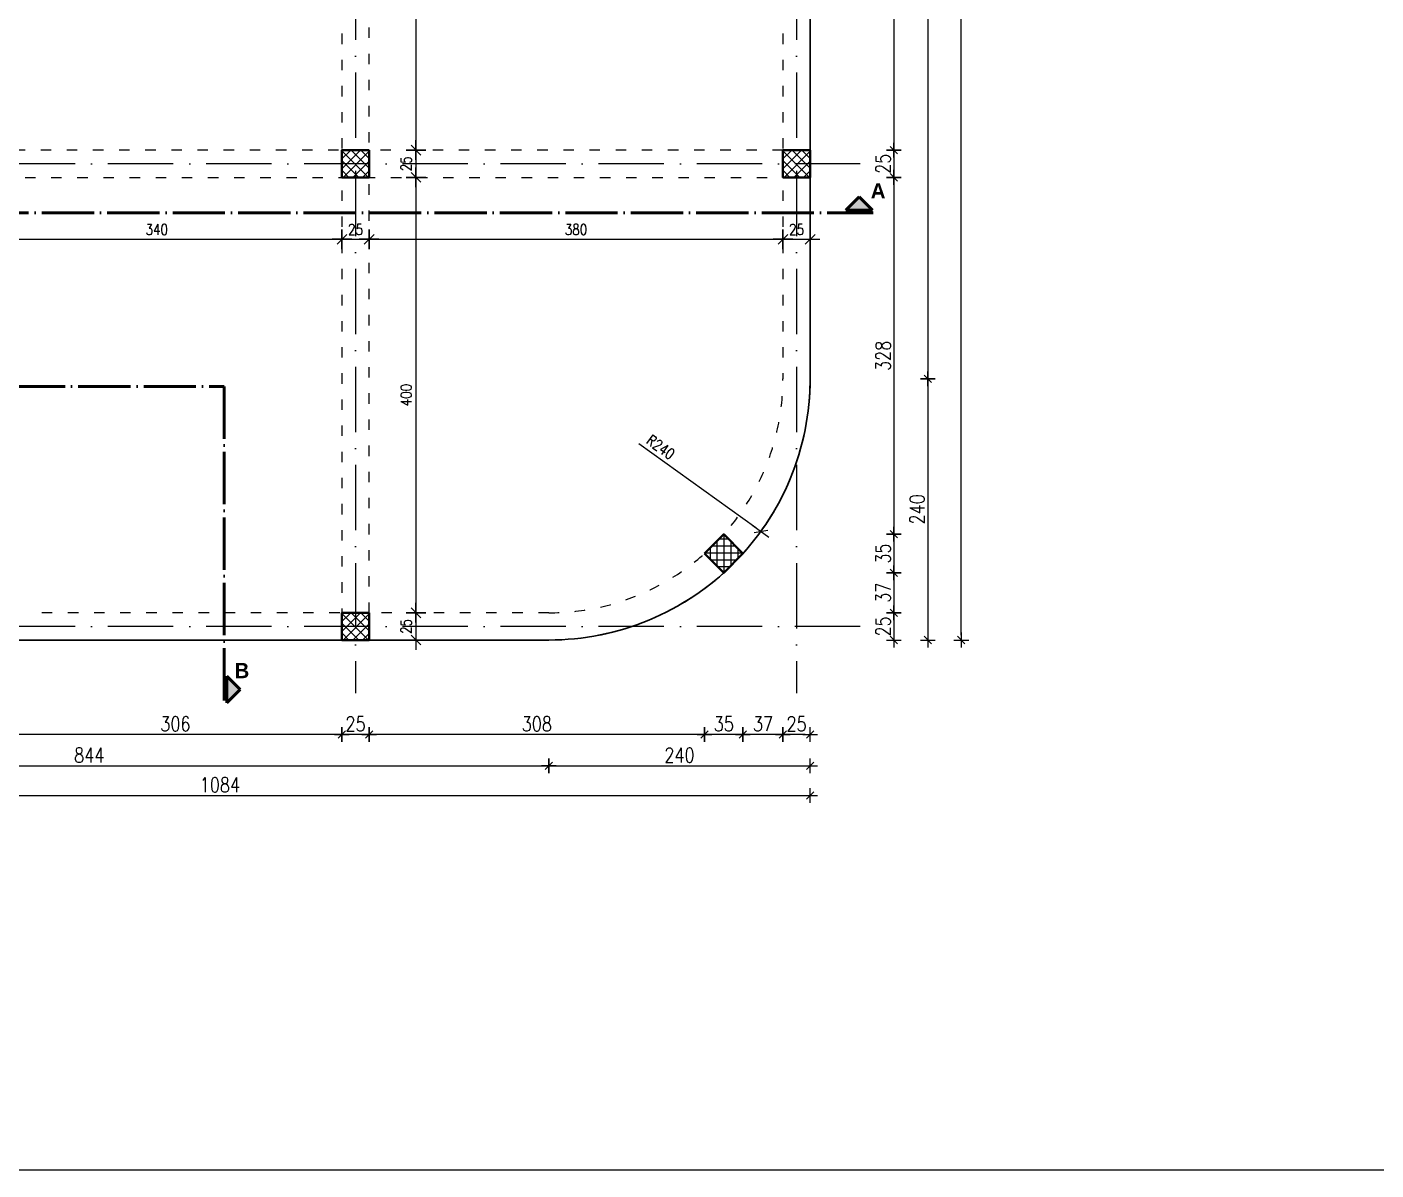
# Model space of a CAD drawing. Header units: metres. Extents: x 2674 to 33045, y -10854 to 2806.
# Drawn here: x 7434 to 8673, y 159 to 1209 of the extents above; entities that cross this region are included whole.
import ezdxf

# ---------------------------------------------------------------- set-up
doc = ezdxf.new("R2010")
doc.units = ezdxf.units.M
for name, pattern in [('ACAD_ISO03W100', [30, 12, -18]), ('ACAD_ISO04W100', [30, 24, -3, 0, -3]), ('ACAD_ISO10W100', [18, 12, -3, 0, -3])]:
    doc.linetypes.add(name, pattern=pattern)
doc.layers.add('2d hamdia', color=7, linetype='Continuous')
doc.styles.add('_DIM Romans 0.8', font='romans.shx', dxfattribs={"width": 0.8})
doc.styles.get("Standard").update_dxf_attribs({"font": 'arial.ttf'})
doc.dimstyles.new('50 jasht', dxfattribs={"dimscale": 15, "dimtxt": 0.9, "dimasz": 0.3, "dimexe": 1.25, "dimexo": 0.625, "dimgap": 0.2, "dimtad": 1, "dimdec": 0, "dimzin": 12, "dimdsep": 46, "dimtxsty": '_DIM Romans 0.8', "dimblk": '- Kosa Crta za DIM (Mala)', "dimcen": 1, "dimse1": 1, "dimse2": 1, "dimclrd": 256, "dimclrt": 256, "dimazin": 3, "dimtfac": 1, "dimtdec": 0, "dimtix": 1, "dimtmove": 0, "dimatfit": 3, "dimfxl": 1, "dimlwd": 0, "dimarcsym": 0})
doc.dimstyles.new('50 mrena', dxfattribs={"dimscale": 10, "dimtxt": 1, "dimasz": 0.6, "dimexe": 1.25, "dimexo": 0.625, "dimgap": 0.4, "dimtad": 1, "dimdec": 0, "dimzin": 12, "dimdsep": 46, "dimtxsty": '_DIM Romans 0.8', "dimblk": '- Kosa Crta za DIM (Mala)', "dimcen": 2.5, "dimse1": 1, "dimse2": 1, "dimclrd": 256, "dimclrt": 256, "dimadec": 0, "dimazin": 3, "dimtfac": 1, "dimtdec": 0, "dimtix": 1, "dimtmove": 0, "dimatfit": 3, "dimfxl": 1, "dimlwd": 15, "dimarcsym": 0})

# ---------------------------------------------------------------- blocks, each defined once
blk = doc.blocks.new('- Kosa Crta za DIM (Mala)')
for points in [[(-1.5, 0), (1.5, 0)], [(-0.75, -0.75), (0.75, 0.75)], [(0, -1.5), (0, 1.5)]]:
    blk.add_lwpolyline(points)
blk = doc.blocks.new('*D128')
at = {"lineweight": 0, "transparency": 16777216}
blk.add_line((8230.2, 1471.2), (8230.2, 1100.2), dxfattribs=at)
at = {"layer": 'Defpoints', "color": 0, "lineweight": 0, "transparency": 16777216}
for p in [(8153.3, 1475.7), (8153.3, 1095.7), (8230.2, 1095.7)]:
    blk.add_point(p, dxfattribs=at)
at = {"lineweight": 0, "transparency": 16777216, "xscale": 4.5, "yscale": 4.5, "zscale": 4.5}
for p, rotation in [((8230.2, 1475.7), 90), ((8230.2, 1095.7), 270)]:
    blk.add_blockref('- Kosa Crta za DIM (Mala)', p, dxfattribs=dict(at, rotation=rotation))
at = {"lineweight": 0, "transparency": 16777216, "insert": (8220.4, 1285.7), "char_height": 13.5, "attachment_point": 5, "rotation": 90, "style": '_DIM Romans 0.8'}
blk.add_mtext('380', dxfattribs=at)
blk = doc.blocks.new('*D129')
at = {"lineweight": 0, "transparency": 16777216}
blk.add_line((8230.2, 1091.2), (8230.2, 1075.2), dxfattribs=at)
at = {"layer": 'Defpoints', "color": 0, "lineweight": 0, "transparency": 16777216}
for p in [(8153.3, 1095.7), (8153.3, 1070.7), (8230.2, 1070.7)]:
    blk.add_point(p, dxfattribs=at)
at = {"lineweight": 0, "transparency": 16777216, "xscale": 4.5, "yscale": 4.5, "zscale": 4.5}
for p, rotation in [((8230.2, 1095.7), 90), ((8230.2, 1070.7), 270)]:
    blk.add_blockref('- Kosa Crta za DIM (Mala)', p, dxfattribs=dict(at, rotation=rotation))
at = {"lineweight": 0, "transparency": 16777216, "insert": (8220.4, 1083.2), "char_height": 13.5, "attachment_point": 5, "rotation": 90, "style": '_DIM Romans 0.8'}
blk.add_mtext('25', dxfattribs=at)
blk = doc.blocks.new('*D130')
at = {"lineweight": 0, "transparency": 16777216}
blk.add_line((8230.2, 1066.2), (8230.2, 747.3), dxfattribs=at)
at = {"layer": 'Defpoints', "color": 0, "lineweight": 0, "transparency": 16777216}
for p in [(8153.3, 1070.7), (8074, 742.8), (8230.2, 742.8)]:
    blk.add_point(p, dxfattribs=at)
at = {"lineweight": 0, "transparency": 16777216, "xscale": 4.5, "yscale": 4.5, "zscale": 4.5}
for p, rotation in [((8230.2, 1070.7), 90), ((8230.2, 742.8), 270)]:
    blk.add_blockref('- Kosa Crta za DIM (Mala)', p, dxfattribs=dict(at, rotation=rotation))
at = {"lineweight": 0, "transparency": 16777216, "insert": (8220.4, 906.7), "char_height": 13.5, "attachment_point": 5, "rotation": 90, "style": '_DIM Romans 0.8'}
blk.add_mtext('328', dxfattribs=at)
blk = doc.blocks.new('*D131')
at = {"lineweight": 0, "transparency": 16777216}
blk.add_line((8230.2, 738.3), (8230.2, 711.9), dxfattribs=at)
at = {"layer": 'Defpoints', "color": 0, "lineweight": 0, "transparency": 16777216}
for p in [(8074, 742.8), (8074, 707.4), (8230.2, 707.4)]:
    blk.add_point(p, dxfattribs=at)
at = {"lineweight": 0, "transparency": 16777216, "xscale": 4.5, "yscale": 4.5, "zscale": 4.5}
for p, rotation in [((8230.2, 742.8), 90), ((8230.2, 707.4), 270)]:
    blk.add_blockref('- Kosa Crta za DIM (Mala)', p, dxfattribs=dict(at, rotation=rotation))
at = {"lineweight": 0, "transparency": 16777216, "insert": (8220.4, 725.1), "char_height": 13.5, "attachment_point": 5, "rotation": 90, "style": '_DIM Romans 0.8'}
blk.add_mtext('35', dxfattribs=at)
blk = doc.blocks.new('*D132')
at = {"lineweight": 0, "transparency": 16777216}
blk.add_line((8230.2, 702.9), (8230.2, 675.2), dxfattribs=at)
at = {"layer": 'Defpoints', "color": 0, "lineweight": 0, "transparency": 16777216}
for p in [(8074, 707.4), (7748.3, 670.7), (8230.2, 670.7)]:
    blk.add_point(p, dxfattribs=at)
at = {"lineweight": 0, "transparency": 16777216, "xscale": 4.5, "yscale": 4.5, "zscale": 4.5}
for p, rotation in [((8230.2, 707.4), 90), ((8230.2, 670.7), 270)]:
    blk.add_blockref('- Kosa Crta za DIM (Mala)', p, dxfattribs=dict(at, rotation=rotation))
at = {"lineweight": 0, "transparency": 16777216, "insert": (8220.4, 689.1), "char_height": 13.5, "attachment_point": 5, "rotation": 90, "style": '_DIM Romans 0.8'}
blk.add_mtext('37', dxfattribs=at)
blk = doc.blocks.new('*D133')
at = {"lineweight": 0, "transparency": 16777216}
blk.add_line((8230.2, 666.2), (8230.2, 650.2), dxfattribs=at)
at = {"layer": 'Defpoints', "color": 0, "lineweight": 0, "transparency": 16777216}
for p in [(7748.3, 670.7), (7748.3, 645.7), (8230.2, 645.7)]:
    blk.add_point(p, dxfattribs=at)
at = {"lineweight": 0, "transparency": 16777216, "xscale": 4.5, "yscale": 4.5, "zscale": 4.5}
for p, rotation in [((8230.2, 670.7), 90), ((8230.2, 645.7), 270)]:
    blk.add_blockref('- Kosa Crta za DIM (Mala)', p, dxfattribs=dict(at, rotation=rotation))
at = {"lineweight": 0, "transparency": 16777216, "insert": (8220.4, 658.2), "char_height": 13.5, "attachment_point": 5, "rotation": 90, "style": '_DIM Romans 0.8'}
blk.add_mtext('25', dxfattribs=at)
blk = doc.blocks.new('*D134')
at = {"lineweight": 0, "transparency": 16777216}
blk.add_line((8261.4, 1871.2), (8261.4, 890.2), dxfattribs=at)
at = {"layer": 'Defpoints', "color": 0, "lineweight": 0, "transparency": 16777216}
for p in [(8153.3, 1875.7), (8153.3, 885.7), (8261.4, 885.7)]:
    blk.add_point(p, dxfattribs=at)
at = {"lineweight": 0, "transparency": 16777216, "xscale": 4.5, "yscale": 4.5, "zscale": 4.5}
for p, rotation in [((8261.4, 1875.7), 90), ((8261.4, 885.7), 270)]:
    blk.add_blockref('- Kosa Crta za DIM (Mala)', p, dxfattribs=dict(at, rotation=rotation))
at = {"lineweight": 0, "transparency": 16777216, "insert": (8251.6, 1380.7), "char_height": 13.5, "attachment_point": 5, "rotation": 90, "style": '_DIM Romans 0.8'}
blk.add_mtext('990', dxfattribs=at)
blk = doc.blocks.new('*D136')
at = {"lineweight": 0, "transparency": 16777216}
blk.add_line((8261.4, 881.2), (8261.4, 650.2), dxfattribs=at)
at = {"layer": 'Defpoints', "color": 0, "lineweight": 0, "transparency": 16777216}
for p in [(8153.3, 885.7), (7913.3, 645.7), (8261.4, 645.7)]:
    blk.add_point(p, dxfattribs=at)
at = {"lineweight": 0, "transparency": 16777216, "xscale": 4.5, "yscale": 4.5, "zscale": 4.5}
for p, rotation in [((8261.4, 885.7), 90), ((8261.4, 645.7), 270)]:
    blk.add_blockref('- Kosa Crta za DIM (Mala)', p, dxfattribs=dict(at, rotation=rotation))
at = {"lineweight": 0, "transparency": 16777216, "insert": (8251.6, 765.7), "char_height": 13.5, "attachment_point": 5, "rotation": 90, "style": '_DIM Romans 0.8'}
blk.add_mtext('240', dxfattribs=at)
blk = doc.blocks.new('*D137')
at = {"lineweight": 0, "transparency": 16777216}
blk.add_line((8292.1, 650.2), (8292.1, 1871.2), dxfattribs=at)
at = {"layer": 'Defpoints', "color": 0, "lineweight": 0, "transparency": 16777216}
for p in [(8153.3, 1875.7), (8292.1, 1875.7), (7913.3, 645.7)]:
    blk.add_point(p, dxfattribs=at)
at = {"lineweight": 0, "transparency": 16777216, "xscale": 4.5, "yscale": 4.5, "zscale": 4.5}
for p, rotation in [((8292.1, 1875.7), 90), ((8292.1, 645.7), 270)]:
    blk.add_blockref('- Kosa Crta za DIM (Mala)', p, dxfattribs=dict(at, rotation=rotation))
at = {"lineweight": 0, "transparency": 16777216, "insert": (8282.3, 1260.7), "char_height": 13.5, "attachment_point": 5, "rotation": 90, "style": '_DIM Romans 0.8'}
blk.add_mtext('1230', dxfattribs=at)
blk = doc.blocks.new('*D138')
at = {"lineweight": 0, "transparency": 16777216}
blk.add_line((8148.8, 558.8), (8132.8, 558.8), dxfattribs=at)
at = {"layer": 'Defpoints', "color": 0, "lineweight": 0, "transparency": 16777216}
for p in [(8128.3, 1070.7), (8153.3, 1070.7), (8128.3, 558.8)]:
    blk.add_point(p, dxfattribs=at)
at = {"lineweight": 0, "transparency": 16777216, "xscale": 4.5, "yscale": 4.5, "zscale": 4.5, "rotation": 180}
blk.add_blockref('- Kosa Crta za DIM (Mala)', (8128.3, 558.8), dxfattribs=at)
at = {"lineweight": 0, "transparency": 16777216, "xscale": 4.5, "yscale": 4.5, "zscale": 4.5}
blk.add_blockref('- Kosa Crta za DIM (Mala)', (8153.3, 558.8), dxfattribs=at)
at = {"lineweight": 0, "transparency": 16777216, "insert": (8140.8, 568.6), "char_height": 13.5, "attachment_point": 5, "style": '_DIM Romans 0.8'}
blk.add_mtext('25', dxfattribs=at)
blk = doc.blocks.new('*D139')
at = {"lineweight": 0, "transparency": 16777216}
blk.add_line((8123.8, 558.8), (8096.1, 558.8), dxfattribs=at)
at = {"layer": 'Defpoints', "color": 0, "lineweight": 0, "transparency": 16777216}
for p in [(8128.3, 1070.7), (8091.6, 725.1), (8091.6, 558.8)]:
    blk.add_point(p, dxfattribs=at)
at = {"lineweight": 0, "transparency": 16777216, "xscale": 4.5, "yscale": 4.5, "zscale": 4.5, "rotation": 180}
blk.add_blockref('- Kosa Crta za DIM (Mala)', (8091.6, 558.8), dxfattribs=at)
at = {"lineweight": 0, "transparency": 16777216, "xscale": 4.5, "yscale": 4.5, "zscale": 4.5}
blk.add_blockref('- Kosa Crta za DIM (Mala)', (8128.3, 558.8), dxfattribs=at)
at = {"lineweight": 0, "transparency": 16777216, "insert": (8110, 568.6), "char_height": 13.5, "attachment_point": 5, "style": '_DIM Romans 0.8'}
blk.add_mtext('37', dxfattribs=at)
blk = doc.blocks.new('*D140')
at = {"lineweight": 0, "transparency": 16777216}
blk.add_line((8087.1, 558.8), (8060.8, 558.8), dxfattribs=at)
at = {"layer": 'Defpoints', "color": 0, "lineweight": 0, "transparency": 16777216}
for p in [(8056.3, 725.1), (8091.6, 725.1), (8056.3, 558.8)]:
    blk.add_point(p, dxfattribs=at)
at = {"lineweight": 0, "transparency": 16777216, "xscale": 4.5, "yscale": 4.5, "zscale": 4.5, "rotation": 180}
blk.add_blockref('- Kosa Crta za DIM (Mala)', (8056.3, 558.8), dxfattribs=at)
at = {"lineweight": 0, "transparency": 16777216, "xscale": 4.5, "yscale": 4.5, "zscale": 4.5}
blk.add_blockref('- Kosa Crta za DIM (Mala)', (8091.6, 558.8), dxfattribs=at)
at = {"lineweight": 0, "transparency": 16777216, "insert": (8074, 568.6), "char_height": 13.5, "attachment_point": 5, "style": '_DIM Romans 0.8'}
blk.add_mtext('35', dxfattribs=at)
blk = doc.blocks.new('*D141')
at = {"lineweight": 0, "transparency": 16777216}
blk.add_line((8051.8, 558.8), (7752.8, 558.8), dxfattribs=at)
at = {"layer": 'Defpoints', "color": 0, "lineweight": 0, "transparency": 16777216}
for p in [(8056.3, 725.1), (7748.3, 645.7), (7748.3, 558.8)]:
    blk.add_point(p, dxfattribs=at)
at = {"lineweight": 0, "transparency": 16777216, "xscale": 4.5, "yscale": 4.5, "zscale": 4.5, "rotation": 180}
blk.add_blockref('- Kosa Crta za DIM (Mala)', (7748.3, 558.8), dxfattribs=at)
at = {"lineweight": 0, "transparency": 16777216, "xscale": 4.5, "yscale": 4.5, "zscale": 4.5}
blk.add_blockref('- Kosa Crta za DIM (Mala)', (8056.3, 558.8), dxfattribs=at)
at = {"lineweight": 0, "transparency": 16777216, "insert": (7902.3, 568.6), "char_height": 13.5, "attachment_point": 5, "style": '_DIM Romans 0.8'}
blk.add_mtext('308', dxfattribs=at)
blk = doc.blocks.new('*D142')
at = {"lineweight": 0, "transparency": 16777216}
blk.add_line((7743.8, 558.8), (7727.8, 558.8), dxfattribs=at)
at = {"layer": 'Defpoints', "color": 0, "lineweight": 0, "transparency": 16777216}
for p in [(7723.3, 645.7), (7748.3, 645.7), (7723.3, 558.8)]:
    blk.add_point(p, dxfattribs=at)
at = {"lineweight": 0, "transparency": 16777216, "xscale": 4.5, "yscale": 4.5, "zscale": 4.5, "rotation": 180}
blk.add_blockref('- Kosa Crta za DIM (Mala)', (7723.3, 558.8), dxfattribs=at)
at = {"lineweight": 0, "transparency": 16777216, "xscale": 4.5, "yscale": 4.5, "zscale": 4.5}
blk.add_blockref('- Kosa Crta za DIM (Mala)', (7748.3, 558.8), dxfattribs=at)
at = {"lineweight": 0, "transparency": 16777216, "insert": (7735.8, 568.6), "char_height": 13.5, "attachment_point": 5, "style": '_DIM Romans 0.8'}
blk.add_mtext('25', dxfattribs=at)
blk = doc.blocks.new('*D143')
at = {"lineweight": 0, "transparency": 16777216}
blk.add_line((7718.8, 558.8), (7422.1, 558.8), dxfattribs=at)
at = {"layer": 'Defpoints', "color": 0, "lineweight": 0, "transparency": 16777216}
for p in [(7417.6, 687.3), (7723.3, 645.7), (7417.6, 558.8)]:
    blk.add_point(p, dxfattribs=at)
at = {"lineweight": 0, "transparency": 16777216, "xscale": 4.5, "yscale": 4.5, "zscale": 4.5, "rotation": 180}
blk.add_blockref('- Kosa Crta za DIM (Mala)', (7417.6, 558.8), dxfattribs=at)
at = {"lineweight": 0, "transparency": 16777216, "xscale": 4.5, "yscale": 4.5, "zscale": 4.5}
blk.add_blockref('- Kosa Crta za DIM (Mala)', (7723.3, 558.8), dxfattribs=at)
at = {"lineweight": 0, "transparency": 16777216, "insert": (7570.4, 568.6), "char_height": 13.5, "attachment_point": 5, "style": '_DIM Romans 0.8'}
blk.add_mtext('306', dxfattribs=at)
blk = doc.blocks.new('*D149')
at = {"lineweight": 0, "transparency": 16777216}
blk.add_line((7073.8, 530.2), (7908.8, 530.2), dxfattribs=at)
at = {"layer": 'Defpoints', "color": 0, "lineweight": 0, "transparency": 16777216}
for p in [(7069.3, 645.7), (7913.3, 645.7), (7913.3, 530.2)]:
    blk.add_point(p, dxfattribs=at)
at = {"lineweight": 0, "transparency": 16777216, "xscale": 4.5, "yscale": 4.5, "zscale": 4.5, "rotation": 180}
blk.add_blockref('- Kosa Crta za DIM (Mala)', (7069.3, 530.2), dxfattribs=at)
at = {"lineweight": 0, "transparency": 16777216, "xscale": 4.5, "yscale": 4.5, "zscale": 4.5}
blk.add_blockref('- Kosa Crta za DIM (Mala)', (7913.3, 530.2), dxfattribs=at)
at = {"lineweight": 0, "transparency": 16777216, "insert": (7491.3, 540), "char_height": 13.5, "attachment_point": 5, "style": '_DIM Romans 0.8'}
blk.add_mtext('844', dxfattribs=at)
blk = doc.blocks.new('*D150')
at = {"lineweight": 0, "transparency": 16777216}
blk.add_line((7917.8, 530.2), (8148.8, 530.2), dxfattribs=at)
at = {"layer": 'Defpoints', "color": 0, "lineweight": 0, "transparency": 16777216}
for p in [(8153.3, 885.7), (7913.3, 645.7), (8153.3, 530.2)]:
    blk.add_point(p, dxfattribs=at)
at = {"lineweight": 0, "transparency": 16777216, "xscale": 4.5, "yscale": 4.5, "zscale": 4.5, "rotation": 180}
blk.add_blockref('- Kosa Crta za DIM (Mala)', (7913.3, 530.2), dxfattribs=at)
at = {"lineweight": 0, "transparency": 16777216, "xscale": 4.5, "yscale": 4.5, "zscale": 4.5}
blk.add_blockref('- Kosa Crta za DIM (Mala)', (8153.3, 530.2), dxfattribs=at)
at = {"lineweight": 0, "transparency": 16777216, "insert": (8033.3, 540), "char_height": 13.5, "attachment_point": 5, "style": '_DIM Romans 0.8'}
blk.add_mtext('240', dxfattribs=at)
blk = doc.blocks.new('*D151')
at = {"lineweight": 0, "transparency": 16777216}
blk.add_line((7073.8, 502.9), (8148.8, 502.9), dxfattribs=at)
at = {"layer": 'Defpoints', "color": 0, "lineweight": 0, "transparency": 16777216}
for p in [(8153.3, 885.7), (7069.3, 645.7), (8153.3, 502.9)]:
    blk.add_point(p, dxfattribs=at)
at = {"lineweight": 0, "transparency": 16777216, "xscale": 4.5, "yscale": 4.5, "zscale": 4.5, "rotation": 180}
blk.add_blockref('- Kosa Crta za DIM (Mala)', (7069.3, 502.9), dxfattribs=at)
at = {"lineweight": 0, "transparency": 16777216, "xscale": 4.5, "yscale": 4.5, "zscale": 4.5}
blk.add_blockref('- Kosa Crta za DIM (Mala)', (8153.3, 502.9), dxfattribs=at)
at = {"lineweight": 0, "transparency": 16777216, "insert": (7611.3, 512.7), "char_height": 13.5, "attachment_point": 5, "style": '_DIM Romans 0.8'}
blk.add_mtext('1084', dxfattribs=at)
blk = doc.blocks.new('*D174')
at = {"lineweight": 15, "transparency": 16777216}
blk.add_line((7791.3, 1469.7), (7791.3, 1101.7), dxfattribs=at)
at = {"layer": 'Defpoints', "color": 0, "lineweight": 0, "transparency": 16777216}
for p in [(7748.3, 1475.7), (7748.3, 1095.7), (7791.3, 1095.7)]:
    blk.add_point(p, dxfattribs=at)
at = {"lineweight": 15, "transparency": 16777216, "xscale": 6, "yscale": 6, "zscale": 6}
for p, rotation in [((7791.3, 1475.7), 90), ((7791.3, 1095.7), 270)]:
    blk.add_blockref('- Kosa Crta za DIM (Mala)', p, dxfattribs=dict(at, rotation=rotation))
at = {"lineweight": 0, "transparency": 16777216, "insert": (7782.3, 1285.7), "char_height": 10, "attachment_point": 5, "rotation": 90, "style": '_DIM Romans 0.8'}
blk.add_mtext('380', dxfattribs=at)
blk = doc.blocks.new('*D175')
at = {"lineweight": 15, "transparency": 16777216}
blk.add_line((7791.3, 1089.7), (7791.3, 1076.7), dxfattribs=at)
at = {"layer": 'Defpoints', "color": 0, "lineweight": 0, "transparency": 16777216}
for p in [(7748.3, 1095.7), (7748.3, 1070.7), (7791.3, 1070.7)]:
    blk.add_point(p, dxfattribs=at)
at = {"lineweight": 15, "transparency": 16777216, "xscale": 6, "yscale": 6, "zscale": 6}
for p, rotation in [((7791.3, 1095.7), 90), ((7791.3, 1070.7), 270)]:
    blk.add_blockref('- Kosa Crta za DIM (Mala)', p, dxfattribs=dict(at, rotation=rotation))
at = {"lineweight": 0, "transparency": 16777216, "insert": (7782.3, 1083.2), "char_height": 10, "attachment_point": 5, "rotation": 90, "style": '_DIM Romans 0.8'}
blk.add_mtext('25', dxfattribs=at)
blk = doc.blocks.new('*D176')
at = {"lineweight": 15, "transparency": 16777216}
blk.add_line((7791.3, 1064.7), (7791.3, 676.7), dxfattribs=at)
at = {"layer": 'Defpoints', "color": 0, "lineweight": 0, "transparency": 16777216}
for p in [(7748.3, 1070.7), (7748.3, 670.7), (7791.3, 670.7)]:
    blk.add_point(p, dxfattribs=at)
at = {"lineweight": 15, "transparency": 16777216, "xscale": 6, "yscale": 6, "zscale": 6}
for p, rotation in [((7791.3, 1070.7), 90), ((7791.3, 670.7), 270)]:
    blk.add_blockref('- Kosa Crta za DIM (Mala)', p, dxfattribs=dict(at, rotation=rotation))
at = {"lineweight": 0, "transparency": 16777216, "insert": (7782.3, 870.7), "char_height": 10, "attachment_point": 5, "rotation": 90, "style": '_DIM Romans 0.8'}
blk.add_mtext('400', dxfattribs=at)
blk = doc.blocks.new('*D177')
at = {"lineweight": 15, "transparency": 16777216}
blk.add_line((7791.3, 664.7), (7791.3, 651.7), dxfattribs=at)
at = {"layer": 'Defpoints', "color": 0, "lineweight": 0, "transparency": 16777216}
for p in [(7748.3, 670.7), (7748.3, 645.7), (7791.3, 645.7)]:
    blk.add_point(p, dxfattribs=at)
at = {"lineweight": 15, "transparency": 16777216, "xscale": 6, "yscale": 6, "zscale": 6}
for p, rotation in [((7791.3, 670.7), 90), ((7791.3, 645.7), 270)]:
    blk.add_blockref('- Kosa Crta za DIM (Mala)', p, dxfattribs=dict(at, rotation=rotation))
at = {"lineweight": 0, "transparency": 16777216, "insert": (7782.3, 658.2), "char_height": 10, "attachment_point": 5, "rotation": 90, "style": '_DIM Romans 0.8'}
blk.add_mtext('25', dxfattribs=at)
blk = doc.blocks.new('*D193')
at = {"lineweight": 15, "transparency": 16777216}
blk.add_line((7389.3, 1013.8), (7717.3, 1013.8), dxfattribs=at)
at = {"layer": 'Defpoints', "color": 0, "lineweight": 0, "transparency": 16777216}
for p in [(7383.3, 1070.7), (7723.3, 1070.7), (7723.3, 1013.8)]:
    blk.add_point(p, dxfattribs=at)
at = {"lineweight": 15, "transparency": 16777216, "xscale": 6, "yscale": 6, "zscale": 6, "rotation": 180}
blk.add_blockref('- Kosa Crta za DIM (Mala)', (7383.3, 1013.8), dxfattribs=at)
at = {"lineweight": 15, "transparency": 16777216, "xscale": 6, "yscale": 6, "zscale": 6}
blk.add_blockref('- Kosa Crta za DIM (Mala)', (7723.3, 1013.8), dxfattribs=at)
at = {"lineweight": 0, "transparency": 16777216, "insert": (7553.3, 1022.8), "char_height": 10, "attachment_point": 5, "style": '_DIM Romans 0.8'}
blk.add_mtext('340', dxfattribs=at)
blk = doc.blocks.new('*D194')
at = {"lineweight": 15, "transparency": 16777216}
blk.add_line((7729.3, 1013.8), (7742.3, 1013.8), dxfattribs=at)
at = {"layer": 'Defpoints', "color": 0, "lineweight": 0, "transparency": 16777216}
for p in [(7723.3, 1070.7), (7748.3, 1070.7), (7748.3, 1013.8)]:
    blk.add_point(p, dxfattribs=at)
at = {"lineweight": 15, "transparency": 16777216, "xscale": 6, "yscale": 6, "zscale": 6, "rotation": 180}
blk.add_blockref('- Kosa Crta za DIM (Mala)', (7723.3, 1013.8), dxfattribs=at)
at = {"lineweight": 15, "transparency": 16777216, "xscale": 6, "yscale": 6, "zscale": 6}
blk.add_blockref('- Kosa Crta za DIM (Mala)', (7748.3, 1013.8), dxfattribs=at)
at = {"lineweight": 0, "transparency": 16777216, "insert": (7735.8, 1022.8), "char_height": 10, "attachment_point": 5, "style": '_DIM Romans 0.8'}
blk.add_mtext('25', dxfattribs=at)
blk = doc.blocks.new('*D195')
at = {"lineweight": 15, "transparency": 16777216}
blk.add_line((7754.3, 1013.8), (8122.3, 1013.8), dxfattribs=at)
at = {"layer": 'Defpoints', "color": 0, "lineweight": 0, "transparency": 16777216}
for p in [(7748.3, 1070.7), (8128.3, 1070.7), (8128.3, 1013.8)]:
    blk.add_point(p, dxfattribs=at)
at = {"lineweight": 15, "transparency": 16777216, "xscale": 6, "yscale": 6, "zscale": 6, "rotation": 180}
blk.add_blockref('- Kosa Crta za DIM (Mala)', (7748.3, 1013.8), dxfattribs=at)
at = {"lineweight": 15, "transparency": 16777216, "xscale": 6, "yscale": 6, "zscale": 6}
blk.add_blockref('- Kosa Crta za DIM (Mala)', (8128.3, 1013.8), dxfattribs=at)
at = {"lineweight": 0, "transparency": 16777216, "insert": (7938.3, 1022.8), "char_height": 10, "attachment_point": 5, "style": '_DIM Romans 0.8'}
blk.add_mtext('380', dxfattribs=at)
blk = doc.blocks.new('*D196')
at = {"lineweight": 15, "transparency": 16777216}
blk.add_line((8134.3, 1013.8), (8147.3, 1013.8), dxfattribs=at)
at = {"layer": 'Defpoints', "color": 0, "lineweight": 0, "transparency": 16777216}
for p in [(8128.3, 1070.7), (8153.3, 1070.7), (8153.3, 1013.8)]:
    blk.add_point(p, dxfattribs=at)
at = {"lineweight": 15, "transparency": 16777216, "xscale": 6, "yscale": 6, "zscale": 6, "rotation": 180}
blk.add_blockref('- Kosa Crta za DIM (Mala)', (8128.3, 1013.8), dxfattribs=at)
at = {"lineweight": 15, "transparency": 16777216, "xscale": 6, "yscale": 6, "zscale": 6}
blk.add_blockref('- Kosa Crta za DIM (Mala)', (8153.3, 1013.8), dxfattribs=at)
at = {"lineweight": 0, "transparency": 16777216, "insert": (8140.8, 1022.8), "char_height": 10, "attachment_point": 5, "style": '_DIM Romans 0.8'}
blk.add_mtext('25', dxfattribs=at)
blk = doc.blocks.new('*D805')
at = {"lineweight": 15, "transparency": 16777216}
blk.add_line((7996, 826.2), (8103.3, 749), dxfattribs=at)
at = {"layer": 'Defpoints', "color": 0, "lineweight": 0, "transparency": 16777216}
for p in [(7913.3, 885.7), (8108.1, 745.5)]:
    blk.add_point(p, dxfattribs=at)
at = {"lineweight": 15, "transparency": 16777216, "xscale": 6, "yscale": 6, "zscale": 6, "rotation": 324.2611805015867}
blk.add_blockref('- Kosa Crta za DIM (Mala)', (8108.1, 745.5), dxfattribs=at)
at = {"lineweight": 0, "transparency": 16777216, "insert": (8016, 822.9), "char_height": 10, "attachment_point": 5, "rotation": 324.2612, "style": '_DIM Romans 0.8'}
blk.add_mtext('R240', dxfattribs=at)

msp = doc.modelspace()

# ---------------------------------------------------------------- hatches: boundary and pattern name
at = {"lineweight": 18}
for points in [[(8186, 1040.6), (8210.4, 1040.6), (8198.2, 1052.7)], [(7617.6, 612.4), (7617.6, 588), (7629.8, 600.2)]]:
    msp.add_hatch(color=15, dxfattribs=at).paths.add_polyline_path(points)
at = {"layer": '2d hamdia', "lineweight": 0}
h = msp.add_hatch(dxfattribs=at)
h.set_pattern_fill('ANSI37', color=26, scale=2, style=0)
h.set_pattern_definition([(45, (-3242.329, -790), (-4.490128, 4.490128), []), (135, (-3242.329, -790), (-4.490128, -4.490128), [])])
h.paths.add_polyline_path([(7748.3, 1095.7), (7723.3, 1095.7), (7723.3, 1070.7), (7748.3, 1070.7)])
h = msp.add_hatch(dxfattribs=at)
h.set_pattern_fill('ANSI37', color=26, scale=2, style=0)
h.set_pattern_definition([(45, (-2837.329, -790), (-4.490128, 4.490128), []), (135, (-2837.329, -790), (-4.490128, -4.490128), [])])
h.paths.add_polyline_path([(8153.3, 1095.7), (8128.3, 1095.7), (8128.3, 1070.7), (8153.3, 1070.7)])
h = msp.add_hatch(dxfattribs=at)
h.set_pattern_fill('ANSI37', color=26, scale=2, angle=135, style=0)
h.set_pattern_definition([(180, (17161.235, -5713.084), (-8e-14, -6.35), []), (270, (17161.235, -5713.084), (6.35, -8e-14), [])])
h.paths.add_polyline_path([(8056.3, 725.1), (8074, 707.4), (8091.6, 725.1), (8074, 742.8)])
h = msp.add_hatch(dxfattribs=at)
h.set_pattern_fill('ANSI37', color=26, scale=2, style=0)
h.set_pattern_definition([(45, (-3242.329, -1215), (-4.490128, 4.490128), []), (135, (-3242.329, -1215), (-4.490128, -4.490128), [])])
h.paths.add_polyline_path([(7748.3, 670.7), (7723.3, 670.7), (7723.3, 645.7), (7748.3, 645.7)])

# ---------------------------------------------------------------- linework, layer by layer
at = {"color": 124, "linetype": 'ACAD_ISO10W100', "lineweight": 25, "ltscale": 5}
for p, q in [((7735.8, 2067.9), (7735.8, 597)), ((8140.8, 2067.9), (8140.8, 597)), ((8199.2, 1083.2), (6840, 1083.2)), ((8199.2, 658.2), (6840, 658.2))]:
    msp.add_line(p, q, dxfattribs=at)
for p, q in [((8153.3, 885.7), (8153.3, 1875.7)), ((8128.3, 1070.7), (8128.3, 1095.7)), ((7723.3, 670.7), (7748.3, 670.7)), ((7473.3, 645.7), (7069.3, 645.7)), ((7468.3, 645.7), (7913.3, 645.7))]:
    msp.add_line(p, q)
at = {"color": 242, "linetype": 'ACAD_ISO03W100', "ltscale": 0.8}
for p, q in [((7723.3, 1850.7), (7723.3, 670.7)), ((7748.3, 670.7), (7748.3, 1850.7)), ((8128.3, 1850.7), (8128.3, 885.7)), ((8128.3, 1095.7), (7144.3, 1095.7)), ((7144.3, 1070.7), (8128.3, 1070.7)), ((7417.6, 687.3), (7434.1, 670.7)), ((7913.3, 670.7), (7434.1, 670.7))]:
    msp.add_line(p, q, dxfattribs=at)
at = {"color": 13, "linetype": 'ACAD_ISO04W100', "lineweight": 50, "ltscale": 2}
msp.add_line((7027, 1038), (8211.2, 1038), dxfattribs=at)
at = {"elevation": -574.7}
msp.add_lwpolyline([(6315, 158.8), (6315, 2258.8), (9285, 2258.8), (9285, 158.8), (6315, 158.8)], close=True, dxfattribs=at)
at = {"color": 13, "linetype": 'ACAD_ISO04W100', "lineweight": 50, "ltscale": 2}
msp.add_lwpolyline([(7615.1, 1928), (7615.1, 1553.4), (7180.7, 1553.4), (7180.7, 878.5), (7615.1, 878.5), (7615.1, 587.2)], dxfattribs=at)
at = {"lineweight": 30}
msp.add_lwpolyline([(8153.3, 1875.7), (8153.3, 885.7, -0.414214), (7913.3, 645.7), (7069.3, 645.7), (7069.3, 900.7), (7119.3, 900.7), (7119.3, 1475.7), (7014.3, 1475.7), (7014.3, 1875.7)], format="xyb", close=True, dxfattribs=at)
at = {"lineweight": 40}
for points in [[(7748.3, 1095.7), (7723.3, 1095.7), (7723.3, 1070.7), (7748.3, 1070.7)], [(8153.3, 1095.7), (8128.3, 1095.7), (8128.3, 1070.7), (8153.3, 1070.7)], [(8056.3, 725.1), (8074, 707.4), (8091.6, 725.1), (8074, 742.8)], [(7748.3, 670.7), (7723.3, 670.7), (7723.3, 645.7), (7748.3, 645.7)]]:
    msp.add_lwpolyline(points, close=True, dxfattribs=at)
at = {"color": 13, "linetype": 'ACAD_ISO04W100', "lineweight": 50, "ltscale": 2}
for points in [[(8186, 1040.6), (8210.4, 1040.6), (8198.2, 1052.7)], [(7617.6, 612.4), (7617.6, 588), (7629.8, 600.2)]]:
    msp.add_lwpolyline(points, close=True, dxfattribs=at)
msp.add_arc((7913.3, 885.7), 240, 270, 0)
at = {"color": 242, "linetype": 'ACAD_ISO03W100', "ltscale": 0.8}
msp.add_arc((7913.3, 885.7), 215, 270, 0, dxfattribs=at)

# ---------------------------------------------------------------- texts
at = {"char_height": 14, "attachment_point": 1}
for s, insert in [('\\pi-0.86665;{\\fEras Light ITC|b1|i0|c0|p34;\\C15;A}', (8209.8, 1065.3)), ('\\pi0.92653;{\\fEras Light ITC|b1|i0|c0|p34;\\C15;B}', (7623.8, 624.6))]:
    msp.add_mtext_dynamic_manual_height_columns(s, width=11.19, gutter_width=12.5, heights=[0], dxfattribs=dict(at, insert=insert))

# ---------------------------------------------------------------- dimensions: what is measured, and where the dimension line sits
at = {"lineweight": 0}
for base, p1, p2, picture, middle in [((8292.1, 1875.7), (7913.3, 645.7), (8153.3, 1875.7), '*D137', (8282.3, 1260.7)), ((8261.4, 885.7), (8153.3, 1875.7), (8153.3, 885.7), '*D134', (8251.6, 1380.7))]:
    dim = msp.add_linear_dim(base=base, p1=p1, p2=p2, angle=90, dimstyle='50 jasht', dxfattribs=at)
    dim.commit()
    dim.dimension.update_dxf_attribs({"geometry": picture, "text_midpoint": middle})
for base, p1, p2, dimstyle, picture, middle in [((7791.3, 1095.7), (7748.3, 1475.7), (7748.3, 1095.7), '50 mrena', '*D174', (7782.3, 1285.7)), ((8230.2, 1095.7), (8153.3, 1475.7), (8153.3, 1095.7), '50 jasht', '*D128', (8220.4, 1285.7)), ((7791.3, 1070.7), (7748.3, 1095.7), (7748.3, 1070.7), '50 mrena', '*D175', (7782.3, 1083.2)), ((8230.2, 1070.7), (8153.3, 1095.7), (8153.3, 1070.7), '50 jasht', '*D129', (8220.4, 1083.2)), ((7791.3, 670.7), (7748.3, 1070.7), (7748.3, 670.7), '50 mrena', '*D176', (7782.3, 870.7)), ((8230.2, 742.8), (8153.3, 1070.7), (8074, 742.8), '50 jasht', '*D130', (8220.4, 906.7)), ((8261.4, 645.7), (8153.3, 885.7), (7913.3, 645.7), '50 jasht', '*D136', (8251.6, 765.7)), ((8230.2, 707.4), (8074, 742.8), (8074, 707.4), '50 jasht', '*D131', (8220.4, 725.1)), ((8230.2, 670.7), (8074, 707.4), (7748.3, 670.7), '50 jasht', '*D132', (8220.4, 689.1)), ((7791.3, 645.7), (7748.3, 670.7), (7748.3, 645.7), '50 mrena', '*D177', (7782.3, 658.2)), ((8230.2, 645.7), (7748.3, 670.7), (7748.3, 645.7), '50 jasht', '*D133', (8220.4, 658.2))]:
    dim = msp.add_linear_dim(base=base, p1=p1, p2=p2, angle=90, dimstyle=dimstyle, override={"dimtmove": 1}, dxfattribs=at)
    dim.commit()
    dim.dimension.update_dxf_attribs({"geometry": picture, "text_midpoint": middle})
for base, p1, p2, dimstyle, picture, middle in [((7723.3, 1013.8), (7383.3, 1070.7), (7723.3, 1070.7), '50 mrena', '*D193', (7553.3, 1022.8)), ((7748.3, 1013.8), (7723.3, 1070.7), (7748.3, 1070.7), '50 mrena', '*D194', (7735.8, 1022.8)), ((8128.3, 1013.8), (7748.3, 1070.7), (8128.3, 1070.7), '50 mrena', '*D195', (7938.3, 1022.8)), ((8091.6, 558.8), (8128.3, 1070.7), (8091.6, 725.1), '50 jasht', '*D139', (8110, 568.6)), ((8153.3, 1013.8), (8128.3, 1070.7), (8153.3, 1070.7), '50 mrena', '*D196', (8140.8, 1022.8)), ((7748.3, 558.8), (8056.3, 725.1), (7748.3, 645.7), '50 jasht', '*D141', (7902.3, 568.6)), ((8056.3, 558.8), (8091.6, 725.1), (8056.3, 725.1), '50 jasht', '*D140', (8074, 568.6)), ((7417.6, 558.8), (7723.3, 645.7), (7417.6, 687.3), '50 jasht', '*D143', (7570.4, 568.6)), ((7723.3, 558.8), (7748.3, 645.7), (7723.3, 645.7), '50 jasht', '*D142', (7735.8, 568.6))]:
    dim = msp.add_linear_dim(base=base, p1=p1, p2=p2, dimstyle=dimstyle, override={"dimtmove": 1}, dxfattribs=at)
    dim.commit()
    dim.dimension.update_dxf_attribs({"geometry": picture, "text_midpoint": middle})
for base, p1, p2, picture, middle in [((8128.3, 558.8), (8153.3, 1070.7), (8128.3, 1070.7), '*D138', (8140.8, 568.6)), ((8153.3, 502.9), (7069.3, 645.7), (8153.3, 885.7), '*D151', (7611.3, 512.7)), ((8153.3, 530.2), (7913.3, 645.7), (8153.3, 885.7), '*D150', (8033.3, 540)), ((7913.3, 530.2), (7069.3, 645.7), (7913.3, 645.7), '*D149', (7491.3, 540))]:
    dim = msp.add_linear_dim(base=base, p1=p1, p2=p2, dimstyle='50 jasht', dxfattribs=at)
    dim.commit()
    dim.dimension.update_dxf_attribs({"geometry": picture, "text_midpoint": middle})
dim = msp.add_radius_dim(center=(7913.3, 885.7), mpoint=(8108.1, 745.5), dimstyle='50 mrena', dxfattribs=at)
dim.commit()
dim.dimension.update_dxf_attribs({"geometry": '*D805', "text_midpoint": (8010.7, 815.6), "dimtype": 164})

doc.saveas('drawing.dxf')
